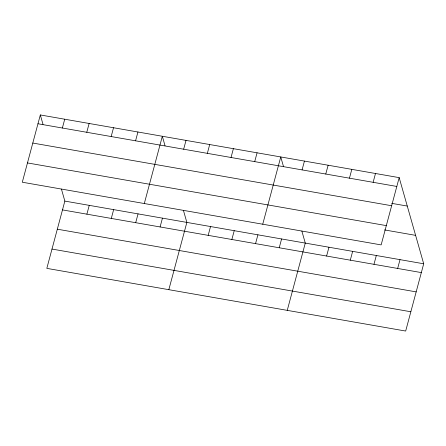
<?xml version="1.0" encoding="UTF-8"?>
<svg xmlns="http://www.w3.org/2000/svg" width="446" height="446" viewBox="0 0 446 446"><rect width="100%" height="100%" fill="white"/><g stroke="black" fill="none" stroke-linecap="round" stroke-linejoin="round"><path stroke-width="0.67" d="M40.324 114.951L22.3 182.219L381.152 244.904L399.176 177.636L40.324 114.951L43.022 124.428M62.368 128.024L64.726 119.216M61.431 189.093L64.848 201.096L46.824 268.364L405.676 331.049L423.7 263.781L399.176 177.636M86.769 132.289L89.128 123.475M86.886 214.164L89.25 205.355M111.171 136.548L113.529 127.74M111.288 218.429L113.652 209.62M135.573 140.813L137.931 132.005M135.69 222.693L138.054 213.879M144.309 203.532L162.333 136.264L165.031 145.742M160.092 226.953L162.455 218.144M183.657 149.209L186.021 140.401M168.833 289.677L186.857 222.409L183.44 210.406M207.345 153.352L209.704 144.537M208.182 235.354L210.54 226.546M231.028 157.488L233.386 148.674M231.864 239.491L234.228 230.682M254.711 161.625L257.074 152.816M255.547 243.627L257.911 234.819M262.733 224.221L280.757 156.953L283.455 166.425M279.235 247.764L281.593 238.956M302.081 169.898L304.44 161.09M287.252 310.36L305.276 243.092L301.864 231.089M325.764 174.035L328.128 165.226M326.6 256.043L328.964 247.229M349.447 178.171L351.81 169.363M350.288 260.18L352.647 251.366M373.135 182.308L375.493 173.5M373.971 264.316L376.329 255.508M397.654 268.453L400.017 259.644M37.966 123.759L396.817 186.45M391.705 203.348L407.27 206.063M32.792 143.055L391.649 205.74M27.468 162.929L386.325 225.615M384.48 229.913L415.605 235.354M64.848 201.096L423.7 263.781M62.485 209.904L421.342 272.59M57.317 229.194L416.168 291.879M51.992 249.069L410.844 311.76"/></g></svg>
